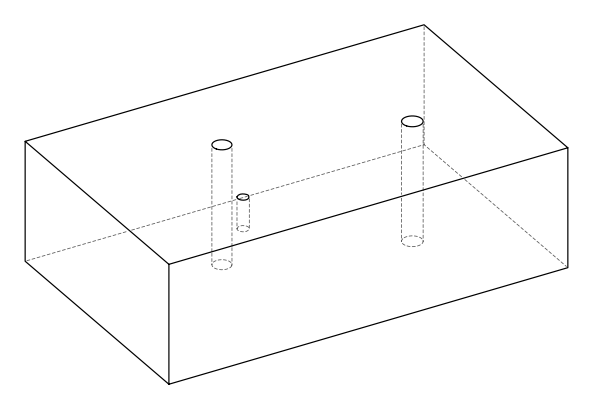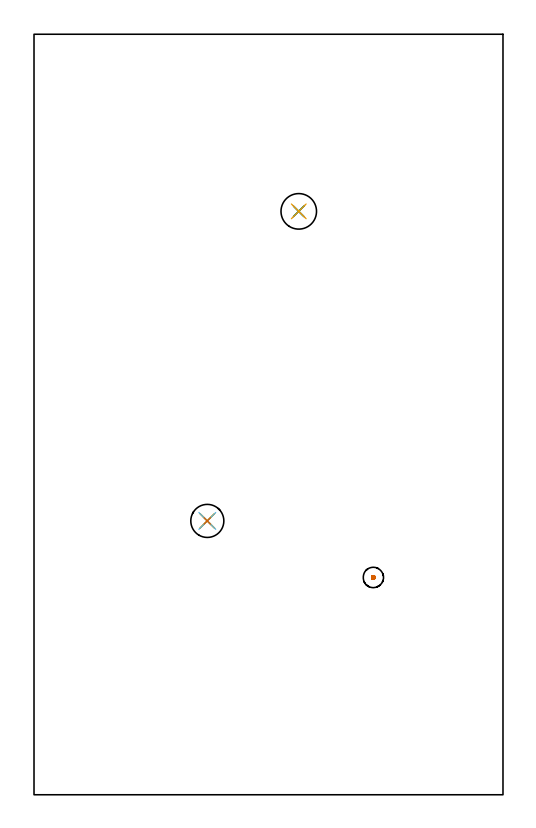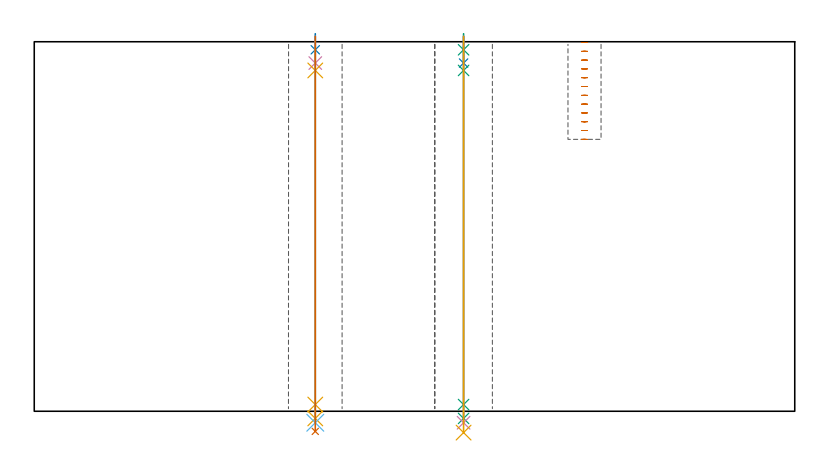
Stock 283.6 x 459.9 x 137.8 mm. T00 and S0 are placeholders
(PLAN: 11 operations, 9 tool changes, 4.3 min)
(1 MILL_BLIND_HOLE_FROM_SOLID_MATERIAL | STEP1POCKET | UGT0201_128 | Spiral | 0.53 min | 4318 mm3)
(2 SPOT_DRILL | STEP1HOLE | NXT0321_9005460120000 | 0.05 min | 182 mm3)
(3 SPOT_DRILL_1 | STEP1HOLE_1 | NXT0321_9005460120000 | 0.05 min | 183 mm3)
(4 DRILL_BLIND_HOLE_INTO_CENTER | STEP1HOLE | NXT0301_024 | 0.04 min | 106 mm3)
(5 GUN_DRILL_THROUGH_HOLE | STEP1HOLE | UGT0307_001 | 0.61 min | 2503 mm3)
(6 SPADE_DRILL_TO_ENLARGE_THROUGH_HOLE | STEP1HOLE | UGT0306_003 | 0.58 min | 14055 mm3)
(7 DRILL_TO_ENLARGE_THROUGH_HOLE | STEP1HOLE | UGT0301_007 | 0.59 min | 26372 mm3)
(8 DRILL_BLIND_HOLE_INTO_CENTER_1 | STEP1HOLE_1 | NXT0301_024 | 0.04 min | 105 mm3)
(9 GUN_DRILL_THROUGH_HOLE_1 | STEP1HOLE_1 | UGT0307_001 | 0.61 min | 2522 mm3)
(10 SPADE_DRILL_TO_ENLARGE_THROUGH_HOLE_1 | STEP1HOLE_1 | UGT0306_003 | 0.58 min | 14027 mm3)
(11 DRILL_TO_ENLARGE_THROUGH_HOLE_1 | STEP1HOLE_1 | UGT0301_052 | 0.59 min | 33108 mm3)
(TOOL UGT0201_128 | Carbide End Mill 10.0 | D10 FL15 Z4)
(TOOL NXT0321_9005460120000 | NC Spot Drill, 142deg, 12mm, Carbide, Uncoated | D12 PA142 FL30 Z2)
(TOOL NXT0301_024 | Carbide Drill 5.3mm [860.1-0530-027A1-MM 2214] | D5.3 PA140 FL44 Z2)
(TOOL UGT0307_001 | Gun Drill 5 mm | D5 PA130 FL24 Z1)
(TOOL UGT0306_003 | Spade Drill 12.5mm | D12.5 PA132 FL10 Z2)
(TOOL UGT0301_007 | Twist Drill 20 mm | D20 PA118 FL140 Z2)
(TOOL UGT0301_052 | Twist Drill 21.5 mm | D21.5 PA118 FL150 Z2)
(OP 1 MILL_BLIND_HOLE_FROM_SOLID_MATERIAL)
G17 G21 G94 G90
T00 M6
G54
G17 G0 G90 X205.2 Y131.4 S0 M3
G43 Z147.8 H0
Z137.517
G94 G3 X205.775 Y131.975 R0.575 F250.
X205.2 Y132.55 R0.575
X204.05 Y131.4 R1.15
X205.2 Y132.55 R-1.15
X204.625 Y131.975 R0.575
X205.2 Y131.4 R0.575
G0 Z134.233
G3 X205.775 Y131.975 R0.575
X205.2 Y132.55 R0.575
X204.05 Y131.4 R1.15
X205.2 Y132.55 R-1.15
X204.625 Y131.975 R0.575
X205.2 Y131.4 R0.575
G0 Z130.95
G3 X205.775 Y131.975 R0.575
X205.2 Y132.55 R0.575
X204.05 Y131.4 R1.15
X205.2 Y132.55 R-1.15
X204.625 Y131.975 R0.575
X205.2 Y131.4 R0.575
G0 Z127.667
G3 X205.775 Y131.975 R0.575
X205.2 Y132.55 R0.575
X204.05 Y131.4 R1.15
X205.2 Y132.55 R-1.15
X204.625 Y131.975 R0.575
X205.2 Y131.4 R0.575
G0 Z124.383
G3 X205.775 Y131.975 R0.575
X205.2 Y132.55 R0.575
X204.05 Y131.4 R1.15
X205.2 Y132.55 R-1.15
X204.625 Y131.975 R0.575
X205.2 Y131.4 R0.575
G0 Z121.1
G3 X205.775 Y131.975 R0.575
X205.2 Y132.55 R0.575
X204.05 Y131.4 R1.15
X205.2 Y132.55 R-1.15
X204.625 Y131.975 R0.575
X205.2 Y131.4 R0.575
G0 Z117.817
G3 X205.775 Y131.975 R0.575
X205.2 Y132.55 R0.575
X204.05 Y131.4 R1.15
X205.2 Y132.55 R-1.15
X204.625 Y131.975 R0.575
X205.2 Y131.4 R0.575
G0 Z114.533
G3 X205.775 Y131.975 R0.575
X205.2 Y132.55 R0.575
X204.05 Y131.4 R1.15
X205.2 Y132.55 R-1.15
X204.625 Y131.975 R0.575
X205.2 Y131.4 R0.575
G0 Z111.25
G3 X205.775 Y131.975 R0.575
X205.2 Y132.55 R0.575
X204.05 Y131.4 R1.15
X205.2 Y132.55 R-1.15
X204.625 Y131.975 R0.575
X205.2 Y131.4 R0.575
G0 Z107.967
G3 X205.775 Y131.975 R0.575
X205.2 Y132.55 R0.575
X204.05 Y131.4 R1.15
X205.2 Y132.55 R-1.15
X204.625 Y131.975 R0.575
X205.2 Y131.4 R0.575
G0 Z104.683
G3 X205.775 Y131.975 R0.575
X205.2 Y132.55 R0.575
X204.05 Y131.4 R1.15
X205.2 Y132.55 R-1.15
X204.625 Y131.975 R0.575
X205.2 Y131.4 R0.575
G0 Z101.4
G3 X205.775 Y131.975 R0.575
X205.2 Y132.55 R0.575
X204.05 Y131.4 R1.15
X205.2 Y132.55 R-1.15
X204.625 Y131.975 R0.575
X205.2 Y131.4 R0.575
G0 Z147.8
M5
M2
(OP 2 SPOT_DRILL)
G17 G21 G94 G90
T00 M6
G54
G17 G0 G90 X104.8 Y165.6 S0 M3
G43 Z147.8 H0
G94 G81 G98 Z134.8 F250. R140.8
G80
M5
M2
(OP 3 SPOT_DRILL_1)
G17 G21 G94 G90
T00 M6
G54
G17 G0 G90 X160.1 Y352.8 S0 M3
G43 Z147.8 H0
G94 G81 G98 Z134.8 F250. R140.8
G80
M5
M2
(OP 4 DRILL_BLIND_HOLE_INTO_CENTER)
G17 G21 G94 G90
T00 M6
G54
G17 G0 G90 X104.8 Y165.6 S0 M3
G43 Z147.8 H1
G94 G81 G98 Z129.85 F250. R139.8
G80
M5
M2
(OP 5 GUN_DRILL_THROUGH_HOLE)
G17 G21 G94 G90
T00 M6
G54
G17 G0 G90 X104.8 Y165.6 M8
G43 Z147.8 H0
Z135.56
S716 M3
G94 G1 Z127.094 F125. M26
G4 X.084
Z2.5 F250.
G4 X.084
Z-2.666 F125.
G4 X.084
M5
M9
G0 Z135.56
Z147.8
M2
(OP 6 SPADE_DRILL_TO_ENLARGE_THROUGH_HOLE)
G17 G21 G94 G90
T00 M6
G54
G17 G0 G90 X104.8 Y165.6 S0 M3
G43 Z147.8 H0
G94 G73 G98 Z-4.283 F250. Q11.84 R139.8
G80
M5
M2
(OP 7 DRILL_TO_ENLARGE_THROUGH_HOLE)
G17 G21 G94 G90
T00 M6
G54
G17 G0 G90 X104.8 Y165.6 S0 M3
G43 Z147.8 H0
G94 G73 G98 Z-7.509 F250. Q18.164 R139.8
G80
M5
M2
(OP 8 DRILL_BLIND_HOLE_INTO_CENTER_1)
G17 G21 G94 G90
T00 M6
G54
G17 G0 G90 X160.1 Y352.8 S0 M3
G43 Z147.8 H1
G94 G81 G98 Z129.85 F250. R139.8
G80
M5
M2
(OP 9 GUN_DRILL_THROUGH_HOLE_1)
G17 G21 G94 G90
T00 M6
G54
G17 G0 G90 X160.1 Y352.8 M8
G43 Z147.8 H0
Z135.92
S716 M3
G94 G1 Z127.094 F125. M26
G4 X.084
Z2.5 F250.
G4 X.084
Z-2.666 F125.
G4 X.084
M5
M9
G0 Z135.92
Z147.8
M2
(OP 10 SPADE_DRILL_TO_ENLARGE_THROUGH_HOLE_1)
G17 G21 G94 G90
T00 M6
G54
G17 G0 G90 X160.1 Y352.8 S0 M3
G43 Z147.8 H0
G94 G73 G98 Z-4.283 F250. Q11.84 R139.8
G80
M5
M2
(OP 11 DRILL_TO_ENLARGE_THROUGH_HOLE_1)
G17 G21 G94 G90
T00 M6
G54
G17 G0 G90 X160.1 Y352.8 S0 M3
G43 Z147.8 H0
G94 G73 G98 Z-7.959 F250. Q20.823 R139.8
G80
M5
M2
